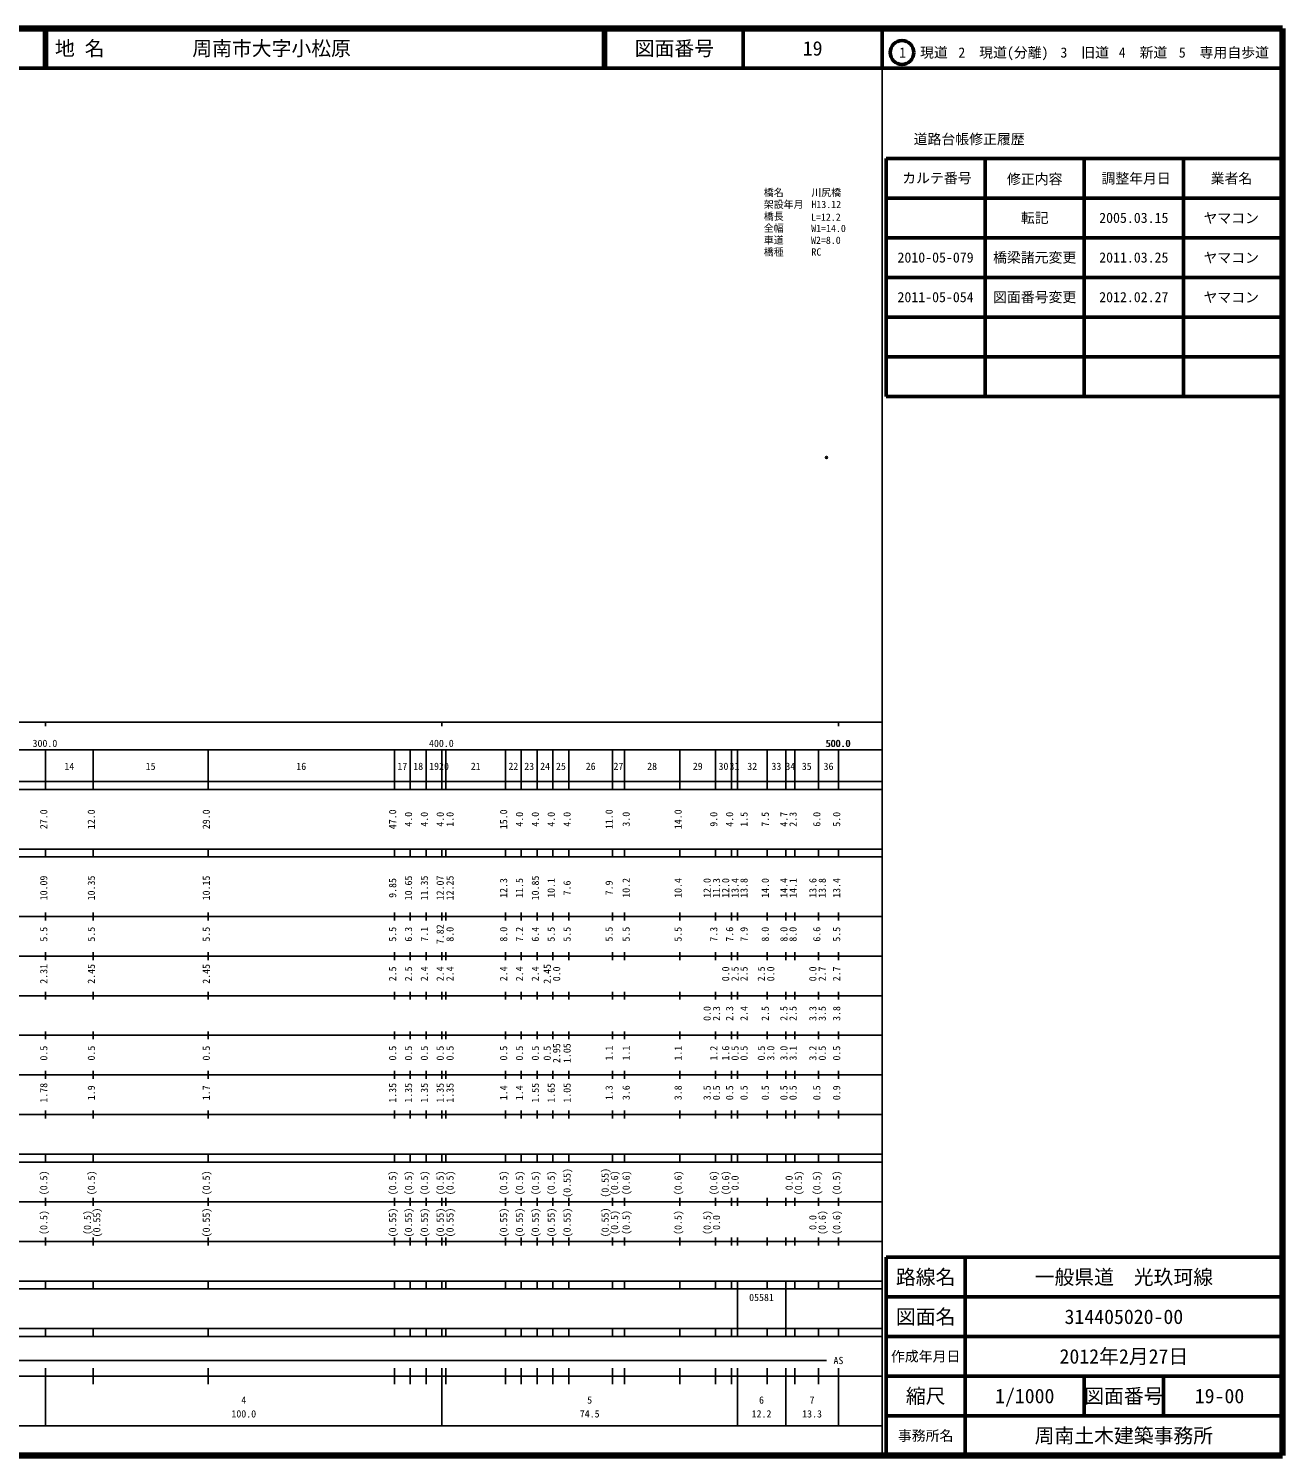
# Model space of a CAD drawing. Units: millimetres on the paper. Extents: x 40 to 680, y 20 to 380.
# Drawn here: x 363.7 to 680, y 20 to 380 of the extents above; entities that cross this region are included whole.
import ezdxf
from ezdxf.enums import TextEntityAlignment as Align

# ---------------------------------------------------------------- set-up
doc = ezdxf.new("R2010")
doc.units = ezdxf.units.MM
doc.header["$PDMODE"] = 32
doc.header["$PDSIZE"] = 0.5
for name, color, linetype in [('M-OTRS', 6, 'Continuous'), ('M-STR-HTXT', 7, 'Continuous'), ('M-TTL-TXT', 7, 'Continuous')]:
    doc.layers.add(name, color=color, linetype=linetype)
for name, color, linetype, lineweight in [('M-TTL', 2, 'Continuous', 140), ('M-TTL-BAND', 7, 'Continuous', 25), ('M-TTL-FRAM', 2, 'Continuous', 50), ('M-TTL-LINE', 7, 'Continuous', 50)]:
    doc.layers.add(name, color=color, linetype=linetype, lineweight=lineweight)
doc.styles.add('ＭＳ ゴシック', font='')
doc.styles.get('ＭＳ ゴシック').set_extended_font_data('MS Gothic')

msp = doc.modelspace()

# ---------------------------------------------------------------- linework, layer by layer
at = {"layer": 'M-OTRS'}
msp.add_point((564.983, 271.782), dxfattribs=at)
at = {"layer": 'M-TTL'}
for p, q in [((680, 380), (40, 380)), ((680, 20), (680, 380)), ((40, 20), (680, 20))]:
    msp.add_line(p, q, dxfattribs=at)
at = {"layer": 'M-TTL-BAND'}
for p, q in [((579, 20), (579, 370)), ((40, 205), (579, 205)), ((368, 205), (368, 204)), ((468, 205), (468, 204)), ((568, 205), (568, 204)), ((68, 198), (579, 198)), ((368, 188), (368, 198)), ((380, 188), (380, 198)), ((409, 188), (409, 198)), ((456, 188), (456, 198)), ((460, 188), (460, 198)), ((464, 188), (464, 198)), ((468, 188), (468, 198)), ((469, 188), (469, 198)), ((484, 188), (484, 198)), ((488, 188), (488, 198)), ((492, 188), (492, 198)), ((496, 188), (496, 198)), ((500, 188), (500, 198)), ((511, 188), (511, 198)), ((514, 188), (514, 198)), ((528, 188), (528, 198)), ((537, 188), (537, 198)), ((541, 188), (541, 198)), ((542.5, 188), (542.5, 198)), ((550, 188), (550, 198)), ((554.7, 188), (554.7, 198)), ((557, 188), (557, 198)), ((563, 188), (563, 198)), ((568, 188), (568, 198)), ((40, 190), (579, 190)), ((40, 188), (579, 188)), ((40, 173), (579, 173)), ((368, 171), (368, 173)), ((380, 171), (380, 173)), ((409, 171), (409, 173)), ((456, 171), (456, 173)), ((460, 171), (460, 173)), ((464, 171), (464, 173)), ((468, 171), (468, 173)), ((469, 171), (469, 173)), ((484, 171), (484, 173)), ((488, 171), (488, 173)), ((492, 171), (492, 173)), ((496, 171), (496, 173)), ((500, 171), (500, 173)), ((511, 171), (511, 173)), ((514, 171), (514, 173)), ((528, 171), (528, 173)), ((537, 171), (537, 173)), ((541, 171), (541, 173)), ((542.5, 171), (542.5, 173)), ((550, 171), (550, 173)), ((554.7, 171), (554.7, 173)), ((557, 171), (557, 173)), ((563, 171), (563, 173)), ((568, 171), (568, 173)), ((40, 171), (579, 171)), ((40, 156), (579, 156)), ((368, 155), (368, 157)), ((380, 155), (380, 157)), ((409, 155), (409, 157)), ((456, 155), (456, 157)), ((460, 155), (460, 157)), ((464, 155), (464, 157)), ((468, 155), (468, 157)), ((469, 155), (469, 157)), ((484, 155), (484, 157)), ((488, 155), (488, 157)), ((492, 155), (492, 157)), ((496, 155), (496, 157)), ((500, 155), (500, 157)), ((511, 155), (511, 157)), ((514, 155), (514, 157)), ((528, 155), (528, 157)), ((537, 155), (537, 157)), ((541, 155), (541, 157)), ((542.5, 155), (542.5, 157)), ((550, 155), (550, 157)), ((554.7, 155), (554.7, 157)), ((557, 155), (557, 157)), ((563, 155), (563, 157)), ((568, 155), (568, 157)), ((46, 146), (579, 146)), ((368, 145), (368, 147)), ((380, 145), (380, 147)), ((409, 145), (409, 147)), ((456, 145), (456, 147)), ((460, 145), (460, 147)), ((464, 145), (464, 147)), ((468, 145), (468, 147)), ((469, 145), (469, 147)), ((484, 145), (484, 147)), ((488, 145), (488, 147)), ((492, 145), (492, 147)), ((496, 145), (496, 147)), ((500, 145), (500, 147)), ((511, 145), (511, 147)), ((514, 145), (514, 147)), ((528, 145), (528, 147)), ((537, 145), (537, 147)), ((541, 145), (541, 147)), ((542.5, 145), (542.5, 147)), ((550, 145), (550, 147)), ((554.7, 145), (554.7, 147)), ((557, 145), (557, 147)), ((563, 145), (563, 147)), ((568, 145), (568, 147)), ((368, 135), (368, 137)), ((380, 135), (380, 137)), ((409, 135), (409, 137)), ((456, 135), (456, 137)), ((460, 135), (460, 137)), ((464, 135), (464, 137)), ((468, 135), (468, 137)), ((469, 135), (469, 137)), ((484, 135), (484, 137)), ((488, 135), (488, 137)), ((492, 135), (492, 137)), ((496, 135), (496, 137)), ((500, 135), (500, 137)), ((511, 135), (511, 137)), ((514, 135), (514, 137)), ((528, 135), (528, 137)), ((537, 135), (537, 137)), ((541, 135), (541, 137)), ((542.5, 135), (542.5, 137)), ((550, 135), (550, 137)), ((554.7, 135), (554.7, 137)), ((557, 135), (557, 137)), ((563, 135), (563, 137)), ((568, 135), (568, 137)), ((52, 136), (579, 136)), ((46, 126), (579, 126)), ((368, 125), (368, 127)), ((380, 125), (380, 127)), ((409, 125), (409, 127)), ((456, 125), (456, 127)), ((460, 125), (460, 127)), ((464, 125), (464, 127)), ((468, 125), (468, 127)), ((469, 125), (469, 127)), ((484, 125), (484, 127)), ((488, 125), (488, 127)), ((492, 125), (492, 127)), ((496, 125), (496, 127)), ((500, 125), (500, 127)), ((511, 125), (511, 127)), ((514, 125), (514, 127)), ((528, 125), (528, 127)), ((537, 125), (537, 127)), ((541, 125), (541, 127)), ((542.5, 125), (542.5, 127)), ((550, 125), (550, 127)), ((554.7, 125), (554.7, 127)), ((557, 125), (557, 127)), ((563, 125), (563, 127)), ((568, 125), (568, 127)), ((52, 116), (579, 116)), ((368, 115), (368, 117)), ((380, 115), (380, 117)), ((409, 115), (409, 117)), ((456, 115), (456, 117)), ((460, 115), (460, 117)), ((464, 115), (464, 117)), ((468, 115), (468, 117)), ((469, 115), (469, 117)), ((484, 115), (484, 117)), ((488, 115), (488, 117)), ((492, 115), (492, 117)), ((496, 115), (496, 117)), ((500, 115), (500, 117)), ((511, 115), (511, 117)), ((514, 115), (514, 117)), ((528, 115), (528, 117)), ((537, 115), (537, 117)), ((541, 115), (541, 117)), ((542.5, 115), (542.5, 117)), ((550, 115), (550, 117)), ((554.7, 115), (554.7, 117)), ((557, 115), (557, 117)), ((563, 115), (563, 117)), ((568, 115), (568, 117)), ((46, 106), (579, 106)), ((368, 105), (368, 107)), ((380, 105), (380, 107)), ((409, 105), (409, 107)), ((456, 105), (456, 107)), ((460, 105), (460, 107)), ((464, 105), (464, 107)), ((468, 105), (468, 107)), ((469, 105), (469, 107)), ((484, 105), (484, 107)), ((488, 105), (488, 107)), ((492, 105), (492, 107)), ((496, 105), (496, 107)), ((500, 105), (500, 107)), ((511, 105), (511, 107)), ((514, 105), (514, 107)), ((528, 105), (528, 107)), ((537, 105), (537, 107)), ((541, 105), (541, 107)), ((542.5, 105), (542.5, 107)), ((550, 105), (550, 107)), ((554.7, 105), (554.7, 107)), ((557, 105), (557, 107)), ((563, 105), (563, 107)), ((568, 105), (568, 107)), ((40, 96), (579, 96)), ((40, 94), (579, 94)), ((368, 94), (368, 96)), ((380, 94), (380, 96)), ((409, 94), (409, 96)), ((456, 94), (456, 96)), ((460, 94), (460, 96)), ((464, 94), (464, 96)), ((468, 94), (468, 96)), ((469, 94), (469, 96)), ((484, 94), (484, 96)), ((488, 94), (488, 96)), ((492, 94), (492, 96)), ((496, 94), (496, 96)), ((500, 94), (500, 96)), ((511, 94), (511, 96)), ((514, 94), (514, 96)), ((528, 94), (528, 96)), ((537, 94), (537, 96)), ((541, 94), (541, 96)), ((542.5, 94), (542.5, 96)), ((550, 94), (550, 96)), ((554.7, 94), (554.7, 96)), ((557, 94), (557, 96)), ((563, 94), (563, 96)), ((568, 94), (568, 96)), ((49, 84), (579, 84)), ((368, 83), (368, 85)), ((380, 83), (380, 85)), ((409, 83), (409, 85)), ((456, 83), (456, 85)), ((460, 83), (460, 85)), ((464, 83), (464, 85)), ((468, 83), (468, 85)), ((469, 83), (469, 85)), ((484, 83), (484, 85)), ((488, 83), (488, 85)), ((492, 83), (492, 85)), ((496, 83), (496, 85)), ((500, 83), (500, 85)), ((511, 83), (511, 85)), ((514, 83), (514, 85)), ((528, 83), (528, 85)), ((537, 83), (537, 85)), ((541, 83), (541, 85)), ((542.5, 83), (542.5, 85)), ((550, 83), (550, 85)), ((554.7, 83), (554.7, 85)), ((557, 83), (557, 85)), ((563, 83), (563, 85)), ((568, 83), (568, 85)), ((40, 74), (579, 74)), ((368, 73), (368, 75)), ((380, 73), (380, 75)), ((409, 73), (409, 75)), ((456, 73), (456, 75)), ((460, 73), (460, 75)), ((464, 73), (464, 75)), ((468, 73), (468, 75)), ((469, 73), (469, 75)), ((484, 73), (484, 75)), ((488, 73), (488, 75)), ((492, 73), (492, 75)), ((496, 73), (496, 75)), ((500, 73), (500, 75)), ((511, 73), (511, 75)), ((514, 73), (514, 75)), ((528, 73), (528, 75)), ((537, 73), (537, 75)), ((541, 73), (541, 75)), ((542.5, 73), (542.5, 75)), ((550, 73), (550, 75)), ((554.7, 73), (554.7, 75)), ((557, 73), (557, 75)), ((563, 73), (563, 75)), ((568, 73), (568, 75)), ((40, 64), (579, 64)), ((40, 62), (579, 62)), ((368, 62), (368, 64)), ((380, 62), (380, 64)), ((409, 62), (409, 64)), ((456, 62), (456, 64)), ((460, 62), (460, 64)), ((464, 62), (464, 64)), ((468, 62), (468, 64)), ((469, 62), (469, 64)), ((484, 62), (484, 64)), ((488, 62), (488, 64)), ((492, 62), (492, 64)), ((496, 62), (496, 64)), ((500, 62), (500, 64)), ((511, 62), (511, 64)), ((514, 62), (514, 64)), ((528, 62), (528, 64)), ((537, 62), (537, 64)), ((541, 62), (541, 64)), ((542.5, 62), (542.5, 64)), ((542.5, 52), (542.5, 62)), ((550, 62), (550, 64)), ((554.7, 62), (554.7, 64)), ((554.7, 52), (554.7, 62)), ((557, 62), (557, 64)), ((563, 62), (563, 64)), ((568, 62), (568, 64)), ((40, 52), (579, 52)), ((368, 50), (368, 52)), ((380, 50), (380, 52)), ((409, 50), (409, 52)), ((456, 50), (456, 52)), ((460, 50), (460, 52)), ((464, 50), (464, 52)), ((468, 50), (468, 52)), ((469, 50), (469, 52)), ((484, 50), (484, 52)), ((488, 50), (488, 52)), ((492, 50), (492, 52)), ((496, 50), (496, 52)), ((500, 50), (500, 52)), ((511, 50), (511, 52)), ((514, 50), (514, 52)), ((528, 50), (528, 52)), ((537, 50), (537, 52)), ((541, 50), (541, 52)), ((542.5, 50), (542.5, 52)), ((550, 50), (550, 52)), ((554.7, 50), (554.7, 52)), ((557, 50), (557, 52)), ((563, 50), (563, 52)), ((568, 50), (568, 52)), ((40, 50), (579, 50)), ((71, 44), (565, 44)), ((40, 40), (579, 40)), ((368, 27.5), (368, 42)), ((380, 38), (380, 42)), ((409, 38), (409, 42)), ((456, 38), (456, 42)), ((460, 38), (460, 42)), ((464, 38), (464, 42)), ((468, 27.5), (468, 42)), ((469, 38), (469, 42)), ((484, 38), (484, 42)), ((488, 38), (488, 42)), ((492, 38), (492, 42)), ((496, 38), (496, 42)), ((500, 38), (500, 42)), ((511, 38), (511, 42)), ((514, 38), (514, 42)), ((528, 38), (528, 42)), ((537, 38), (537, 42)), ((541, 38), (541, 42)), ((542.5, 27.5), (542.5, 42)), ((550, 38), (550, 42)), ((554.7, 27.5), (554.7, 42)), ((557, 38), (557, 42)), ((563, 38), (563, 42)), ((568, 27.5), (568, 42)), ((68, 27.5), (579, 27.5))]:
    msp.add_line(p, q, dxfattribs=at)
at = {"layer": 'M-TTL-FRAM'}
for p, q in [((580, 347.197), (580, 287.197)), ((580, 347.197), (680, 347.197)), ((580, 287.197), (680, 287.197)), ((680, 70), (580, 70)), ((580, 70), (580, 20))]:
    msp.add_line(p, q, dxfattribs=at)
at = {"layer": 'M-TTL-LINE'}
for p, q in [((367.75, 380), (367.75, 370)), ((368.25, 380), (368.25, 370)), ((508.747, 380), (508.747, 370)), ((509.247, 380), (509.247, 370)), ((543.997, 380), (543.997, 370)), ((579, 380), (579, 370)), ((40, 370), (680, 370)), ((605, 347.197), (605, 287.197)), ((630, 347.197), (630, 287.197)), ((655, 347.197), (655, 287.197)), ((580, 337.197), (680, 337.197)), ((580, 327.197), (680, 327.197)), ((580, 317.197), (680, 317.197)), ((580, 307.197), (680, 307.197)), ((580, 297.197), (680, 297.197)), ((600, 70), (600, 20)), ((680, 60), (580, 60)), ((680, 50), (580, 50)), ((680, 40), (580, 40)), ((630, 40), (630, 30)), ((650, 40), (650, 30)), ((680, 30), (580, 30))]:
    msp.add_line(p, q, dxfattribs=at)
msp.add_circle((584.031, 373.958), 3, dxfattribs=at)

# ---------------------------------------------------------------- texts
at = {"layer": 'M-STR-HTXT', "style": 'ＭＳ ゴシック'}
for s, p in [('橋名', (549.183, 337.161)), ('川尻橋', (561.183, 337.161)), ('架設年月', (549.183, 334.161)), ('H13.12', (561.183, 334.161)), ('橋長', (549.183, 331.161)), ('L=12.2', (561.091, 330.951)), ('全幅', (549.183, 328.161)), ('車道', (549.183, 325.161)), ('W1=14.0', (561.137, 328.108)), ('橋種', (549.183, 322.161)), ('W2=8.0', (561.091, 325.127)), ('RC', (561.183, 322.161))]:
    msp.add_text(s, height=1.833, dxfattribs=at).set_placement(p, align=Align.BOTTOM_LEFT)
at = {"layer": 'M-TTL-BAND', "style": 'ＭＳ ゴシック'}
for s, p in [('300.0', (367.844, 198.195)), ('400.0', (467.844, 198.195)), ('500.0', (567.844, 198.195)), ('500.0', (568, 198.195)), ('14', (374, 192.405)), ('15', (394.5, 192.405)), ('16', (432.5, 192.405)), ('17', (458, 192.405)), ('18', (462, 192.405)), ('19', (466, 192.405)), ('20', (468.5, 192.405)), ('21', (476.5, 192.405)), ('22', (486, 192.405)), ('23', (490, 192.405)), ('24', (494, 192.405)), ('25', (498, 192.405)), ('26', (505.5, 192.405)), ('27', (512.5, 192.405)), ('28', (521, 192.405)), ('29', (532.5, 192.405)), ('30', (539, 192.405)), ('31', (541.75, 192.405)), ('32', (546.25, 192.405)), ('33', (552.35, 192.405)), ('34', (555.85, 192.405)), ('35', (560, 192.405)), ('36', (565.5, 192.405)), ('AS', (568, 42.5)), ('4', (418, 32.523)), ('5', (505.25, 32.523)), ('6', (548.6, 32.523)), ('7', (561.35, 32.523)), ('100.0', (418, 29.033)), ('74.5', (505.25, 29.033)), ('12.2', (548.6, 29.033)), ('13.3', (561.35, 29.033))]:
    msp.add_text(s, height=1.833, dxfattribs=at).set_placement(p, align=Align.BOTTOM_CENTER)
for s, p in [('27.0', (369, 180.5)), ('12.0', (381, 180.5)), ('29.0', (410, 180.5)), ('47.0', (457, 180.5)), ('4.0', (461, 180.5)), ('4.0', (465, 180.5)), ('4.0', (469, 180.5)), ('1.0', (471.471, 180.5)), ('15.0', (485, 180.5)), ('4.0', (489, 180.5)), ('4.0', (493, 180.5)), ('4.0', (497, 180.5)), ('4.0', (501, 180.5)), ('11.0', (511.602, 180.525)), ('3.0', (515.908, 180.525)), ('14.0', (529, 180.5)), ('9.0', (538, 180.5)), ('4.0', (542, 180.5)), ('1.5', (545.632, 180.5)), ('7.5', (551, 180.5)), ('4.7', (555.7, 180.5)), ('2.3', (558, 180.5)), ('6.0', (564, 180.5)), ('5.0', (569, 180.5)), ('10.09', (369, 163.174)), ('10.35', (381, 163.174)), ('10.15', (410, 163.174)), ('10.65', (461, 163.174)), ('11.35', (465, 163.174)), ('12.07', (469, 163.174)), ('12.25', (471.471, 163.174)), ('10.85', (493, 163.174)), ('9.85', (457, 163.174)), ('12.3', (485, 163.174)), ('11.5', (489, 163.174)), ('10.1', (497, 163.174)), ('7.6', (501, 163.174)), ('7.9', (511.602, 163.199)), ('10.2', (515.908, 163.199)), ('10.4', (529, 163.174)), ('12.0', (536.319, 163.174)), ('11.3', (538.689, 163.174)), ('12.0', (541, 163.174)), ('13.4', (543.37, 163.174)), ('13.8', (545.632, 163.174)), ('14.0', (551, 163.174)), ('14.4', (555.7, 163.174)), ('14.1', (558, 163.174)), ('13.6', (563, 163.174)), ('13.8', (565.37, 163.174)), ('13.4', (569, 163.174)), ('5.5', (369, 151.5)), ('5.5', (381, 151.5)), ('5.5', (410, 151.5)), ('5.5', (457, 151.5)), ('6.3', (461, 151.5)), ('7.1', (465, 151.5)), ('7.82', (469, 151.5)), ('8.0', (471.471, 151.5)), ('8.0', (485, 151.5)), ('7.2', (489, 151.5)), ('6.4', (493, 151.5)), ('5.5', (497, 151.5)), ('5.5', (501, 151.5)), ('5.5', (511.602, 151.525)), ('5.5', (515.908, 151.525)), ('5.5', (529, 151.5)), ('7.3', (538, 151.5)), ('7.6', (542, 151.5)), ('7.9', (545.632, 151.5)), ('8.0', (551, 151.5)), ('8.0', (555.7, 151.5)), ('8.0', (558, 151.5)), ('6.6', (564, 151.5)), ('5.5', (569, 151.5)), ('2.31', (369, 141.5)), ('2.45', (381, 141.5)), ('2.45', (410, 141.5)), ('2.5', (457, 141.5)), ('2.5', (461, 141.5)), ('2.4', (465, 141.5)), ('2.4', (469, 141.5)), ('2.4', (471.471, 141.5)), ('2.4', (485, 141.5)), ('2.4', (489, 141.5)), ('2.4', (493, 141.5)), ('2.45', (496, 141.5)), ('0.0', (498.37, 141.5)), ('0.0', (541, 141.5)), ('2.5', (543.37, 141.5)), ('2.5', (545.632, 141.5)), ('2.5', (550, 141.5)), ('0.0', (552.37, 141.5)), ('0.0', (563, 141.5)), ('2.7', (565.37, 141.5)), ('2.7', (569, 141.5)), ('0.0', (536.319, 131.5)), ('2.3', (538.689, 131.5)), ('2.3', (542, 131.5)), ('2.4', (545.632, 131.5)), ('2.5', (551, 131.5)), ('2.5', (555.7, 131.5)), ('2.5', (558, 131.5)), ('3.3', (563, 131.5)), ('3.5', (565.37, 131.5)), ('3.8', (569, 131.5)), ('0.5', (369, 121.5)), ('0.5', (381, 121.5)), ('0.5', (410, 121.5)), ('0.5', (457, 121.5)), ('0.5', (461, 121.5)), ('0.5', (465, 121.5)), ('0.5', (469, 121.5)), ('0.5', (471.471, 121.5)), ('0.5', (485, 121.5)), ('0.5', (489, 121.5)), ('0.5', (493, 121.5)), ('0.5', (496, 121.5)), ('2.95', (498.37, 121.5)), ('1.05', (501, 121.5)), ('1.1', (511.602, 121.525)), ('1.1', (515.908, 121.525)), ('1.1', (529, 121.5)), ('1.2', (538, 121.5)), ('1.6', (541, 121.5)), ('0.5', (543.37, 121.5)), ('0.5', (545.632, 121.5)), ('0.5', (550, 121.5)), ('3.0', (552.37, 121.5)), ('3.0', (555.7, 121.5)), ('3.1', (558, 121.5)), ('3.2', (563, 121.5)), ('0.5', (565.37, 121.5)), ('0.5', (569, 121.5)), ('1.78', (369, 111.5)), ('1.9', (381, 111.5)), ('1.7', (410, 111.5)), ('1.35', (457, 111.5)), ('1.35', (461, 111.5)), ('1.35', (465, 111.5)), ('1.35', (469, 111.5)), ('1.35', (471.471, 111.5)), ('1.4', (485, 111.5)), ('1.4', (489, 111.5)), ('1.55', (493, 111.5)), ('1.65', (497, 111.5)), ('1.05', (501, 111.5)), ('1.3', (511.602, 111.525)), ('3.6', (515.908, 111.525)), ('3.8', (529, 111.5)), ('3.5', (536.319, 111.5)), ('0.5', (538.689, 111.5)), ('0.5', (542, 111.5)), ('0.5', (545.632, 111.5)), ('0.5', (551, 111.5)), ('0.5', (555.7, 111.5)), ('0.5', (558, 111.5)), ('0.5', (564, 111.5)), ('0.9', (569, 111.5)), ('(0.5)', (369, 88.764)), ('(0.5)', (381, 88.764)), ('(0.5)', (410, 88.764)), ('(0.5)', (457, 88.764)), ('(0.5)', (461, 88.764)), ('(0.5)', (465, 88.764)), ('(0.5)', (469, 88.764)), ('(0.5)', (471.471, 88.764)), ('(0.5)', (485, 88.764)), ('(0.5)', (489, 88.764)), ('(0.5)', (493, 88.764)), ('(0.5)', (497, 88.764)), ('(0.55)', (501, 88.764)), ('(0.55)', (510.602, 88.789)), ('(0.6)', (512.972, 88.789)), ('(0.6)', (515.908, 88.789)), ('(0.6)', (529, 88.764)), ('(0.6)', (538, 88.764)), ('(0.6)', (541, 88.764)), ('0.0', (543.37, 88.764)), ('0.0', (557, 88.764)), ('(0.5)', (559.37, 88.764)), ('(0.5)', (564, 88.764)), ('(0.5)', (569, 88.764)), ('(0.5)', (369, 78.764)), ('(0.5)', (380, 78.764)), ('(0.55)', (382.37, 78.764)), ('(0.55)', (410, 78.764)), ('(0.55)', (457, 78.764)), ('(0.55)', (461, 78.764)), ('(0.55)', (465, 78.764)), ('(0.55)', (469, 78.764)), ('(0.55)', (471.471, 78.764)), ('(0.55)', (485, 78.764)), ('(0.55)', (489, 78.764)), ('(0.55)', (493, 78.764)), ('(0.55)', (497, 78.764)), ('(0.55)', (501, 78.764)), ('(0.55)', (510.602, 78.789)), ('(0.5)', (512.972, 78.789)), ('(0.5)', (515.908, 78.789)), ('(0.5)', (529, 78.764)), ('(0.5)', (536.319, 78.764)), ('0.0', (538.689, 78.764)), ('0.0', (563, 78.764)), ('(0.6)', (565.37, 78.764)), ('(0.6)', (569, 78.764))]:
    msp.add_text(s, height=1.833, rotation=90, dxfattribs=at).set_placement(p, align=Align.BOTTOM_CENTER)
msp.add_text('05581', height=1.833, dxfattribs=at).set_placement((545.475, 58.405), align=Align.BOTTOM_LEFT)
at = {"layer": 'M-TTL-TXT', "style": 'ＭＳ ゴシック'}
for s, p in [('地 名', (370.38, 375)), ('周南市大字小松原', (405.024, 375))]:
    msp.add_text(s, height=3.666, dxfattribs=at).set_placement(p, align=Align.MIDDLE_LEFT)
for s, height, p in [('図面番号', 3.666, (526.622, 375)), ('19', 3.666, (561.497, 375)), ('1\u3000現道', 2.566, (589.448, 373.958)), ('2\u3000現道(分離)', 2.566, (609.619, 373.958)), ('3\u3000旧道', 2.566, (630.121, 373.958)), ('4\u3000新道', 2.566, (644.824, 373.958)), ('5\u3000専用自歩道', 2.566, (665.228, 373.958)), ('道路台帳修正履歴', 2.566, (600.968, 352.113)), ('カルテ番号', 2.566, (592.839, 342.277)), ('修正内容', 2.566, (617.509, 342.023)), ('調整年月日', 2.566, (643.089, 342.197)), ('業者名', 2.566, (667.134, 342.197)), ('転記', 2.566, (617.5, 332.245)), ('2005.03.15', 2.566, (642.5, 332.245)), ('ヤマコン', 2.566, (667.077, 332.189)), ('2010-05-079', 2.566, (592.5, 322.245)), ('橋梁諸元変更', 2.566, (617.5, 322.245)), ('2011.03.25', 2.566, (642.5, 322.245)), ('ヤマコン', 2.566, (667.077, 322.189)), ('2011-05-054', 2.566, (592.5, 312.245)), ('図面番号変更', 2.566, (617.5, 312.245)), ('2012.02.27', 2.566, (642.5, 312.245)), ('ヤマコン', 2.566, (667.077, 312.189)), ('路線名', 3.666, (590, 65)), ('路線名', 3.666, (590, 65)), ('一般県道\u3000光玖珂線', 3.666, (640, 65)), ('図面名', 3.666, (590, 55)), ('図面名', 3.666, (590, 55)), ('314405020-00', 3.666, (640, 55)), ('2012年2月27日', 3.666, (640, 45)), ('作成年月日', 2.566, (590, 45)), ('作成年月日', 2.566, (590, 45)), ('縮尺', 3.666, (590, 35)), ('縮尺', 3.666, (590, 35)), ('1/1000', 3.666, (615, 35)), ('図面番号', 3.666, (640, 35)), ('図面番号', 3.666, (640, 35)), ('19-00', 3.666, (664.125, 35)), ('事務所名', 2.566, (590, 25)), ('事務所名', 2.566, (590, 25)), ('周南土木建築事務所', 3.666, (640, 25))]:
    msp.add_text(s, height=height, dxfattribs=at).set_placement(p, align=Align.MIDDLE_CENTER)

doc.saveas('drawing.dxf')
